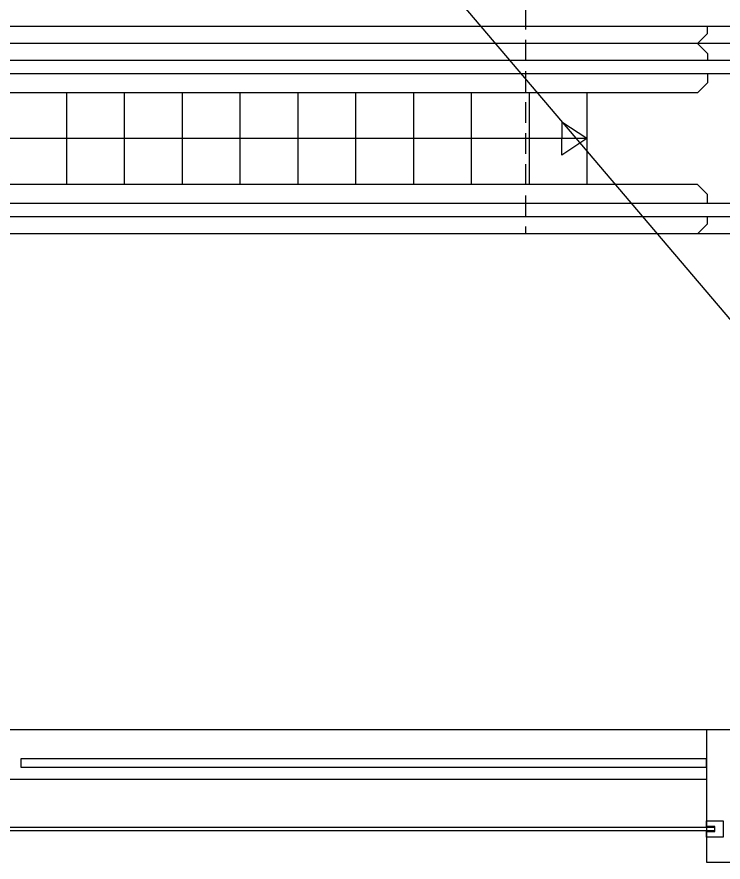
# Model space of a CAD drawing. Header units: millimetres. Extents: x -7448 to 427567, y 91657 to 341328.
# Drawn here: x 311548 to 315822, y 212742 to 217853 of the extents above; entities that cross this region are included whole.
import ezdxf

# ---------------------------------------------------------------- set-up
doc = ezdxf.new("R2010")
doc.units = ezdxf.units.MM
doc.header["$LTSCALE"] = 500
doc.header["$MEASUREMENT"] = 0
doc.linetypes.add('CEN-1', pattern=[24, 20, -2, 0, -2])
doc.linetypes.add('HIDDEN2', pattern=[0.188, 0.125, -0.063])
doc.layers.add('e-plan', color=9, linetype='CONTINUOUS')

# ---------------------------------------------------------------- blocks, each defined once
blk = doc.blocks.new('A$C71E245D9')
at = {"layer": 'e-plan', "linetype": 'HIDDEN2', "ltscale": 2}
blk.add_line((13305, 2350), (13305, 50), dxfattribs=at)
at = {"layer": 'e-plan'}
for p, q in [((14905, 1302.5), (1100, 1302.5)), ((14405, 1260), (14405, 1302.5)), ((14405, 1260), (14345, 1200)), ((15600, 1200), (0, 1200)), ((14405, 1140), (14345, 1200)), ((14405, 1140), (14405, 1097.5)), ((14905, 1097.5), (1100, 1097.5)), ((14905, 1017.5), (1100, 1017.5)), ((14405, 1017.5), (14405, 962.5)), ((14405, 962.5), (14345, 902.5)), ((14345, 902.5), (1660, 902.5)), ((10525.6, 902.5), (10525.6, 347.5)), ((10875.6, 902.5), (10875.6, 347.5)), ((11225.6, 902.5), (11225.6, 347.5)), ((11575.6, 902.5), (11575.6, 347.5)), ((11925.6, 902.5), (11925.6, 347.5)), ((12275.6, 902.5), (12275.6, 347.5)), ((12625.6, 902.5), (12625.6, 347.5)), ((12975.6, 902.5), (12975.6, 347.5)), ((13325.6, 902.5), (13325.6, 347.5)), ((13675.6, 902.5), (13675.6, 347.5)), ((13675.6, 625), (13525, 724.6)), ((13525, 724.6), (13525, 625)), ((13675.6, 625), (2236.8, 625)), ((13675.6, 625), (13525, 525.4)), ((13525, 525.4), (13525, 625)), ((14345, 347.5), (1660, 347.5)), ((14405, 287.5), (14345, 347.5)), ((14405, 232.5), (14405, 287.5)), ((14905, 232.5), (1100, 232.5)), ((14905, 152.5), (1100, 152.5)), ((14405, 110), (14345, 50)), ((14405, 110), (14405, 152.5)), ((15600, 50), (0, 50))]:
    blk.add_line(p, q, dxfattribs=at)

msp = doc.modelspace()

# ---------------------------------------------------------------- linework, layer by layer
at = {"layer": 'e-plan'}
for p, q in [((315722.2, 213541.9), (311352.2, 213541.9)), ((315722.2, 213241.9), (311352.2, 213241.9)), ((315772.2, 212951.9), (308572.2, 212951.9)), ((315772.2, 212931.9), (308572.2, 212931.9))]:
    msp.add_line(p, q, dxfattribs=at)
at = {"layer": 'e-plan', "linetype": 'CEN-1', "ltscale": 0.5}
msp.add_lwpolyline([(301322.2, 233129.2), (317972.2, 213541.9)], dxfattribs=at)
at = {"layer": 'e-plan'}
for points in [[(315722.2, 212741.9), (316722.2, 212741.9), (316722.2, 213541.9), (315722.2, 213541.9)], [(315822.2, 212956.9), (315822.2, 212956.9), (315822.2, 212926.9), (315822.2, 212926.9), (315822.2, 212891.9), (315722.2, 212891.9), (315722.2, 212926.9), (315772.2, 212926.9), (315772.2, 212956.9), (315722.2, 212956.9), (315722.2, 212991.9), (315822.2, 212991.9)]]:
    msp.add_lwpolyline(points, close=True, dxfattribs=at)
msp.add_lwpolyline([(315722.2, 213316.9), (315722.2, 213366.9), (311572.2, 213366.9), (311572.2, 213316.9), (315722.2, 213316.9)], dxfattribs=at)

# ---------------------------------------------------------------- block references
msp.add_blockref('A$C71E245D9', (301322.2, 216491.9), dxfattribs=at)

doc.saveas('drawing.dxf')
